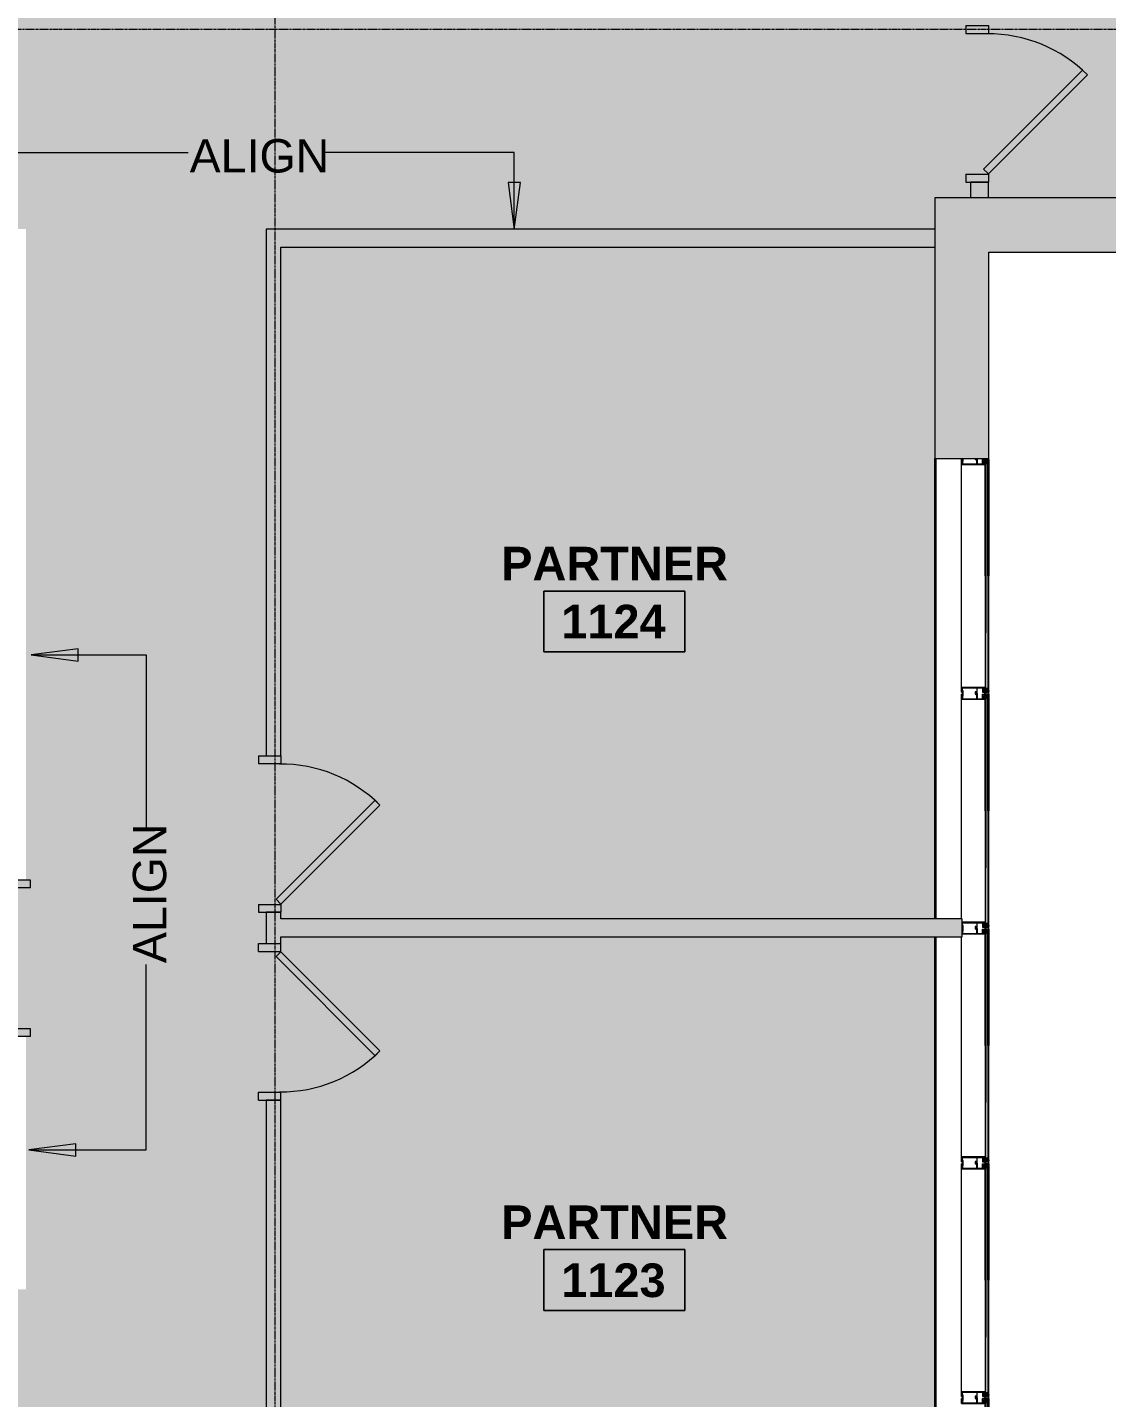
# Model space of a CAD drawing. Header units: inches. Extents: x -203 to 2905, y -968 to 768.
# Drawn here: x 1491.4 to 1767.2, y 44.9 to 395.1 of the extents above; entities that cross this region are included whole.
import ezdxf

# ---------------------------------------------------------------- set-up
doc = ezdxf.new("R2010")
doc.units = ezdxf.units.IN
doc.header["$MEASUREMENT"] = 0
doc.linetypes.add('Grid Line 1_2_', pattern=[0.875, 0.5, -0.125, 0.125, -0.125])
for name, color, linetype, lineweight in [('A-AREA-IDEN', 2, 'Continuous', 9), ('A-DETL-GENF', 92, 'Continuous', 9), ('A-DETL-THIN', 151, 'Continuous', 9), ('A-DOOR', 31, 'Continuous', 13), ('A-DOOR-FRAM', 31, 'Continuous', 20), ('A-Glaz-Exst', 7, 'Continuous', 9), ('A-WALL', 113, 'Continuous', 13), ('A-WALL-PATT', 111, 'Continuous', 13), ('G-ANNO-TEXT', 231, 'Continuous', 9), ('I-WALL', 2, 'Continuous', 9), ('Jenner and Block 11fl_BB_dwg', 8, 'Continuous', 9), ('S-GRID', 1, 'Continuous', 9)]:
    doc.layers.add(name, color=color, linetype=linetype, lineweight=lineweight)
doc.styles.add('Swis721 Lt BT_1', font='swissl.ttf', dxfattribs={"height": 8.514638})
doc.styles.add('Swis721 Lt BT_B', font='', dxfattribs={"height": 8.583975})
doc.styles.get('Swis721 Lt BT_B').set_extended_font_data('Swis721 Lt BT', bold=True)

# ---------------------------------------------------------------- blocks, each defined once
blk = doc.blocks.new('Single Flush - OTJ_SOLIDFLUSH_ALUM-5611425-LEVEL 11 CONSTRUCTION PLAN')
at = {"layer": 'A-DOOR', "color": 8, "lineweight": 20}
for p, q in [((-8.65, -25.96), (16.67, -0.64)), ((17.91, -1.88), (-7.42, -27.2)), ((16.67, -0.64), (17.91, -1.88)), ((-7.42, -27.2), (-8.65, -25.96))]:
    blk.add_line(p, q, dxfattribs=at)
at = {"layer": 'A-DOOR', "color": 55, "lineweight": 9}
blk.add_arc((17.91, -1.88), 35.81, 179.5, 225, dxfattribs=at)
at = {"layer": 'A-DOOR-FRAM', "color": 8}
for p, q in [((-20, 3.87), (-20, -1.88)), ((-20, 3.87), (-18, 3.87)), ((-18, 3.87), (-18, -1.88)), ((18, 3.87), (18, -1.88)), ((18, 3.87), (20, 3.87)), ((20, 3.87), (20, -1.88)), ((-20, -1.88), (-18, -1.88)), ((18, -1.88), (20, -1.88))]:
    blk.add_line(p, q, dxfattribs=at)
blk = doc.blocks.new('Single Flush - OTJ_SOLIDFLUSH_ALUM-5610241-LEVEL 11 CONSTRUCTION PLAN')
at = {"layer": 'A-DOOR', "color": 8, "lineweight": 20}
for p, q in [((-7.42, 27.2), (-8.65, 25.96)), ((-8.65, 25.96), (16.67, 0.64)), ((17.91, 1.87), (-7.42, 27.2)), ((16.67, 0.64), (17.91, 1.87))]:
    blk.add_line(p, q, dxfattribs=at)
at = {"layer": 'A-DOOR', "color": 55, "lineweight": 9}
blk.add_arc((17.91, 1.87), 35.81, 135, 180.5, dxfattribs=at)
at = {"layer": 'A-DOOR-FRAM', "color": 8}
for p, q in [((-20, -3.87), (-20, 1.87)), ((-20, 1.87), (-18, 1.87)), ((-18, -3.87), (-18, 1.87)), ((18, -3.87), (18, 1.87)), ((18, 1.87), (20, 1.87)), ((20, -3.87), (20, 1.87)), ((-20, -3.87), (-18, -3.87)), ((18, -3.87), (20, -3.87))]:
    blk.add_line(p, q, dxfattribs=at)
blk = doc.blocks.new('Single Flush - OTJ_SOLIDFLUSH_ALUM-5493998-LEVEL 11 CONSTRUCTION PLAN')
at = {"layer": 'A-DOOR', "color": 8, "lineweight": 20}
for p, q in [((-7.42, 27.64), (-8.65, 26.4)), ((-8.65, 26.4), (16.67, 1.08)), ((17.91, 2.31), (-7.42, 27.64)), ((16.67, 1.08), (17.91, 2.31))]:
    blk.add_line(p, q, dxfattribs=at)
at = {"layer": 'A-DOOR', "color": 55, "lineweight": 9}
blk.add_arc((17.91, 2.31), 35.81, 135, 180.5, dxfattribs=at)
at = {"layer": 'A-DOOR-FRAM', "color": 8}
for p, q in [((-20, -3.44), (-20, 2.31)), ((-20, 2.31), (-18, 2.31)), ((-18, -3.44), (-18, 2.31)), ((18, -3.44), (18, 2.31)), ((18, 2.31), (20, 2.31)), ((20, -3.44), (20, 2.31)), ((-20, -3.44), (-18, -3.44)), ((18, -3.44), (20, -3.44))]:
    blk.add_line(p, q, dxfattribs=at)
blk = doc.blocks.new('Jenner and Block 11fl_BB_dwg_CW-STRIP-5551901-LEVEL 11 CONSTRUCTION PLAN')
at = {"layer": 'A-Glaz-Exst'}
for p, q in [((-127.5, -52.64), (-124.39, -51.32)), ((-124.23, -51.38), (-123.91, -52.13)), ((-124.05, -51.17), (-123.01, -50.73)), ((-124.04, -52.43), (-123.99, -52.37)), ((-124.01, -52.57), (-123.8, -52.48)), ((-123.96, -52.47), (-123.97, -52.44)), ((-123.96, -52.36), (-123.88, -52.36)), ((-123.92, -52.42), (-123.9, -52.45)), ((-123.75, -52.48), (-123.71, -52.5)), ((-123.74, -52.44), (-123.69, -52.46)), ((-121.88, -51.54), (-122.01, -51.58)), ((-121.75, -51.73), (-121.85, -51.55)), ((-121.68, -51.87), (-121.79, -51.93)), ((-121.72, -51.64), (-121.66, -51.83)), ((-120.76, -51.54), (-120.96, -51.08)), ((-127.34, -53.32), (-127.56, -52.8)), ((-127.2, -53.33), (-127.26, -53.35)), ((-126.62, -54.54), (-127.12, -53.36)), ((-126.7, -54.61), (-126.64, -54.58)), ((-126.42, -55.17), (-123.32, -53.85)), ((-124.09, -52.63), (-124.08, -52.59)), ((-124.09, -52.78), (-124.03, -52.91)), ((-124.06, -52.65), (-124.04, -52.6)), ((-123.25, -53.69), (-123.64, -52.78)), ((-123.59, -52.56), (-123.13, -53.64)), ((-122.97, -53.7), (-121.94, -53.26))]:
    blk.add_line(p, q, dxfattribs=at)
at = {"layer": 'A-Glaz-Exst', "flags": 128}
for points in [[(-133.51, -24.09), (-122.34, -50.38), (-122.08, -51.01), (-121.85, -50.92), (-133.28, -23.99)], [(-132.82, -23.8), (-121.39, -50.72), (-121.16, -50.62), (-132.59, -23.7)], [(-122.46, -50.43), (-122.48, -50.37), (-127.89, -52.67), (-127.4, -53.82), (-127.17, -53.72), (-127.4, -53.82), (-127.89, -52.67), (-122.48, -50.37), (-122.46, -50.43), (-122.34, -50.38), (-122.46, -50.43), (-122.69, -50.53)], [(-109.83, -79.22), (-121.26, -52.3), (-121.49, -52.4), (-121.22, -53.03), (-121.34, -53.08), (-121.31, -53.13), (-126.72, -55.43), (-127.21, -54.28), (-126.95, -54.17), (-126.98, -54.18), (-127.21, -54.28), (-126.72, -55.43), (-121.31, -53.13), (-121.34, -53.08), (-121.57, -53.17)], [(-123.94, -52.21), (-124.27, -52.35), (-124.17, -52.58), (-123.98, -52.5)], [(-123.87, -52.45), (-123.67, -52.37), (-124.11, -51.34)], [(-124.08, -52.57), (-124.09, -52.55), (-123.98, -52.5), (-124, -52.45), (-124.02, -52.45)], [(-123.87, -52.39), (-123.89, -52.4), (-123.87, -52.45), (-123.76, -52.41), (-123.75, -52.43)], [(-122.85, -50.8), (-122.46, -51.72), (-121.94, -51.5), (-121.95, -51.47), (-121.99, -51.48), (-122.01, -51.45), (-121.87, -51.38), (-121.85, -51.42), (-121.89, -51.45), (-121.88, -51.47), (-121.82, -51.45), (-120.96, -51.08), (-121.06, -50.85)], [(-122.34, -50.38), (-122.54, -50.87), (-122.2, -50.73), (-122.69, -50.53), (-122.37, -51.28)], [(-121.87, -53.1), (-122.26, -52.18), (-121.74, -51.96), (-121.73, -51.99), (-121.77, -52.01), (-121.75, -52.05), (-121.61, -51.99), (-121.63, -51.95), (-121.67, -51.96), (-121.68, -51.93), (-121.57, -51.89), (-121.69, -51.6), (-121.7, -51.6), (-121.69, -51.6), (-121.57, -51.89), (-120.76, -51.54), (-120.67, -51.77), (-121.82, -52.26)], [(-121.82, -51.45), (-120.96, -51.08), (-121.06, -50.85), (-122.21, -51.34)], [(-122.05, -51.56), (-122.05, -51.55), (-121.94, -51.5)], [(-121.99, -50.5), (-122.02, -50.42), (-121.62, -50.24), (-121.59, -50.33)], [(-121.96, -50.56), (-121.94, -50.62), (-121.84, -50.78), (-121.49, -50.63), (-121.54, -50.45), (-121.56, -50.39)], [(-110.06, -79.32), (-121.22, -53.03), (-121.71, -52.83), (-121.37, -52.68), (-121.57, -53.17), (-121.88, -52.43)], [(-121.7, -51.74), (-121.82, -51.45), (-121.7, -51.74), (-121.71, -51.74)], [(-121.81, -51.97), (-121.8, -51.98), (-121.74, -51.96)], [(-121.08, -52.63), (-121.11, -52.57), (-121.15, -52.39), (-120.81, -52.24), (-120.71, -52.4), (-120.68, -52.46)], [(-121.06, -52.69), (-121.02, -52.77), (-120.62, -52.6), (-120.66, -52.52)], [(-109.37, -79.03), (-120.8, -52.1), (-120.57, -52), (-109.14, -78.93)], [(-126.88, -54.24), (-126.91, -54.19), (-127.09, -53.75), (-126.74, -54.59)], [(-126.92, -54.33), (-126.83, -54.53), (-126.86, -54.54), (-126.88, -54.5), (-126.92, -54.51), (-126.86, -54.66), (-126.82, -54.64), (-126.84, -54.6), (-126.81, -54.58), (-126.59, -55.1)]]:
    blk.add_lwpolyline(points, dxfattribs=at)
blk.add_lwpolyline([(-120.67, -51.77), (-120.76, -51.54), (-121.57, -51.89), (-120.76, -51.54)], close=True, dxfattribs=at)
at = {"layer": 'A-Glaz-Exst'}
for centre, radius in [((-121.98, -50.53), 0.0312), ((-121.57, -50.36), 0.0313), ((-120.67, -52.49), 0.0312), ((-121.07, -52.66), 0.0312)]:
    blk.add_circle(centre, radius, dxfattribs=at)
for centre, radius, start, end in [((-124.34, -51.43), 0.125, 23.0045, 113.0045), ((-124, -51.29), 0.125, 113.0045, 203.0045), ((-124.03, -52.44), 0.016, 138.4428, 293.0045), ((-123.96, -52.4), 0.04, 87.5662, 138.4428), ((-123.94, -52.43), 0.0306, 26.7074, 199.3016), ((-123.93, -52.46), 0.0306, 206.7074, 19.3016), ((-123.97, -52.16), 0.0625, 293.0045, 23.0045), ((-123.88, -52.38), 0.016, 293.0045, 87.5662), ((-123.8, -52.47), 0.0118, 293.0045, 355.653), ((-123.77, -52.47), 0.0139, 0.472, 175.653), ((-123.75, -52.47), 0.0118, 180.472, 248.2435), ((-123.73, -52.43), 0.0197, 203.0045, 248.2435), ((-123.75, -52.55), 0.0695, 350.7239, 46.7046), ((-123.73, -52.54), 0.089, 332.9913, 65.2955), ((-122.96, -50.85), 0.125, 23.0045, 113.0045), ((-122.22, -51.15), 0.313, 76.1346, 149.8744), ((-122.18, -51.16), 0.221, 68.0045, 194.8744), ((-122.26, -51.23), 0.125, 203.0045, 293.0045), ((-121.97, -51.25), 0.257, 114.4891, 201.5199), ((-122.02, -51.55), 0.0312, 203.0045, 288.0045), ((-121.77, -52.38), 0.125, 113.0045, 203.0045), ((-121.88, -51.57), 0.0312, 23.0045, 108.0045), ((-121.67, -52.37), 0.221, 211.1346, 338.0045), ((-121.43, -51.25), 0.531, 84.932, 141.077), ((-121.58, -52.16), 0.257, 204.4891, 291.5199), ((-121.78, -51.95), 0.0312, 118.0045, 203.0045), ((-121.72, -51.71), 0.0313, 208.0045, 293.0045), ((-121.69, -51.63), 0.0313, 113.0045, 198.0045), ((-121.55, -50.92), 0.145, 75.2021, 272.5168), ((-121.69, -51.84), 0.0312, 298.0045, 23.0045), ((-121.46, -50.89), 0.13, 309.3067, 96.5963), ((-121.06, -50.72), 0.266, 174.932, 231.077), ((-121.01, -50.7), 0.266, 174.932, 231.077), ((-121.21, -51.77), 0.531, 264.932, 321.077), ((-120.95, -50.67), 0.266, 174.932, 231.077), ((-121.06, -52.09), 0.145, 133.4921, 330.8069), ((-120.89, -50.65), 0.266, 174.932, 231.077), ((-120.97, -52.04), 0.13, 309.4127, 96.7023), ((-120.57, -51.87), 0.266, 174.932, 231.077), ((-120.52, -51.85), 0.266, 174.932, 231.077), ((-120.46, -51.82), 0.266, 174.932, 231.077), ((-120.4, -51.8), 0.266, 174.932, 231.077), ((-127.45, -52.75), 0.125, 113.0045, 203.0045), ((-127.29, -53.29), 0.0625, 203.0045, 293.0045), ((-127.18, -53.39), 0.0625, 23.0045, 113.0045), ((-127.15, -53.78), 0.0625, 23.0045, 113.0045), ((-127.15, -53.78), 0.0625, 23.0045, 113.0045), ((-126.94, -54.2), 0.0312, 23.0045, 113.0045), ((-126.94, -54.2), 0.0312, 23.0045, 113.0045), ((-126.89, -54.31), 0.0312, 113.0045, 203.0045), ((-126.91, -54.26), 0.0313, 293.0045, 23.0045), ((-126.71, -54.58), 0.0312, 203.0045, 293.0045), ((-126.65, -54.55), 0.0313, 293.0045, 23.0045), ((-126.47, -55.05), 0.125, 203.0045, 293.0045), ((-124.01, -52.66), 0.089, 160.7135, 253.0177), ((-124.03, -52.23), 0.548, 263.7768, 322.8434), ((-124.09, -52.58), 0.0197, 337.7655, 23.0045), ((-123.99, -52.65), 0.0695, 179.3043, 235.285), ((-124.03, -52.58), 0.0139, 50.356, 225.537), ((-124.03, -52.23), 0.517, 269.0257, 316.9833), ((-124.05, -52.6), 0.0118, 337.7655, 45.537), ((-124.02, -52.26), 0.451, 268.6149, 317.394), ((-124.03, -52.23), 0.673, 269.5765, 305.68), ((-124.02, -52.56), 0.0118, 230.356, 293.0045), ((-123.37, -53.73), 0.125, 293.0045, 23.0045), ((-123.02, -53.59), 0.125, 203.0045, 293.0045), ((-121.98, -53.15), 0.125, 293.0045, 23.0045), ((-121.69, -52.41), 0.313, 256.1346, 329.8744)]:
    blk.add_arc(centre, radius, start, end, dxfattribs=at)
blk = doc.blocks.new('Jenner and Block 11fl_BB_dwg_CW-STRIP-V19-LEVEL 11 CONSTRUCTION PLAN')
at = {"layer": 'A-Glaz-Exst'}
for p, q in [((-127.5, -52.64), (-124.39, -51.32)), ((-124.23, -51.38), (-123.91, -52.13)), ((-124.05, -51.17), (-123.01, -50.73)), ((-124.04, -52.43), (-123.99, -52.37)), ((-124.01, -52.57), (-123.8, -52.48)), ((-123.96, -52.47), (-123.97, -52.44)), ((-123.96, -52.36), (-123.88, -52.36)), ((-123.92, -52.42), (-123.9, -52.45)), ((-123.75, -52.48), (-123.71, -52.5)), ((-123.74, -52.44), (-123.69, -52.46)), ((-121.88, -51.54), (-122.01, -51.58)), ((-121.75, -51.73), (-121.85, -51.55)), ((-121.68, -51.87), (-121.79, -51.93)), ((-121.72, -51.64), (-121.66, -51.83)), ((-120.76, -51.54), (-120.96, -51.08)), ((-127.34, -53.32), (-127.56, -52.8)), ((-127.2, -53.33), (-127.26, -53.35)), ((-126.62, -54.54), (-127.12, -53.36)), ((-126.7, -54.61), (-126.64, -54.58)), ((-126.42, -55.17), (-123.32, -53.85)), ((-124.09, -52.63), (-124.08, -52.59)), ((-124.09, -52.78), (-124.03, -52.91)), ((-124.06, -52.65), (-124.04, -52.6)), ((-123.25, -53.69), (-123.64, -52.78)), ((-123.59, -52.56), (-123.13, -53.64)), ((-122.97, -53.7), (-121.94, -53.26))]:
    blk.add_line(p, q, dxfattribs=at)
at = {"layer": 'A-Glaz-Exst', "flags": 128}
for points in [[(-133.51, -24.09), (-122.34, -50.38), (-122.08, -51.01), (-121.85, -50.92), (-133.28, -23.99)], [(-132.82, -23.8), (-121.39, -50.72), (-121.16, -50.62), (-132.59, -23.7)], [(-122.46, -50.43), (-122.48, -50.37), (-127.78, -52.62)], [(-127.78, -52.62), (-122.48, -50.37), (-122.46, -50.43), (-122.34, -50.38), (-122.46, -50.43), (-122.69, -50.53)], [(-109.83, -79.22), (-121.26, -52.3), (-121.49, -52.4), (-121.22, -53.03), (-121.34, -53.08), (-121.31, -53.13), (-126.61, -55.38)], [(-123.94, -52.21), (-124.27, -52.35), (-124.17, -52.58), (-123.98, -52.5)], [(-123.87, -52.45), (-123.67, -52.37), (-124.11, -51.34)], [(-124.08, -52.57), (-124.09, -52.55), (-123.98, -52.5), (-124, -52.45), (-124.02, -52.45)], [(-123.87, -52.39), (-123.89, -52.4), (-123.87, -52.45), (-123.76, -52.41), (-123.75, -52.43)], [(-122.85, -50.8), (-122.46, -51.72), (-121.94, -51.5), (-121.95, -51.47), (-121.99, -51.48), (-122.01, -51.45), (-121.87, -51.38), (-121.85, -51.42), (-121.89, -51.45), (-121.88, -51.47), (-121.82, -51.45), (-120.96, -51.08), (-121.06, -50.85)], [(-122.34, -50.38), (-122.54, -50.87), (-122.2, -50.73), (-122.69, -50.53), (-122.37, -51.28)], [(-121.87, -53.1), (-122.26, -52.18), (-121.74, -51.96), (-121.73, -51.99), (-121.77, -52.01), (-121.75, -52.05), (-121.61, -51.99), (-121.63, -51.95), (-121.67, -51.96), (-121.68, -51.93), (-121.57, -51.89), (-121.69, -51.6), (-121.7, -51.6), (-121.69, -51.6), (-121.57, -51.89), (-120.76, -51.54), (-120.67, -51.77), (-121.82, -52.26)], [(-121.82, -51.45), (-120.96, -51.08), (-121.06, -50.85), (-122.21, -51.34)], [(-122.05, -51.56), (-122.05, -51.55), (-121.94, -51.5)], [(-121.99, -50.5), (-122.02, -50.42), (-121.62, -50.24), (-121.59, -50.33)], [(-121.96, -50.56), (-121.94, -50.62), (-121.84, -50.78), (-121.49, -50.63), (-121.54, -50.45), (-121.56, -50.39)], [(-110.06, -79.32), (-121.22, -53.03), (-121.71, -52.83), (-121.37, -52.68), (-121.57, -53.17), (-121.88, -52.43)], [(-121.7, -51.74), (-121.82, -51.45), (-121.7, -51.74), (-121.71, -51.74)], [(-121.81, -51.97), (-121.8, -51.98), (-121.74, -51.96)], [(-121.08, -52.63), (-121.11, -52.57), (-121.15, -52.39), (-120.81, -52.24), (-120.71, -52.4), (-120.68, -52.46)], [(-121.06, -52.69), (-121.02, -52.77), (-120.62, -52.6), (-120.66, -52.52)], [(-109.37, -79.03), (-120.8, -52.1), (-120.57, -52), (-109.14, -78.93)], [(-126.88, -54.24), (-126.91, -54.19), (-127.09, -53.75), (-126.74, -54.59)], [(-126.92, -54.33), (-126.83, -54.53), (-126.86, -54.54), (-126.88, -54.5), (-126.92, -54.51), (-126.86, -54.66), (-126.82, -54.64), (-126.84, -54.6), (-126.81, -54.58), (-126.59, -55.1)], [(-126.61, -55.38), (-121.31, -53.13), (-121.34, -53.08), (-121.57, -53.17)]]:
    blk.add_lwpolyline(points, dxfattribs=at)
for points in [[(-120.67, -51.77), (-120.76, -51.54), (-121.57, -51.89), (-120.76, -51.54)], [(-127.3, -53.77), (-127.17, -53.72)], [(-127.1, -54.23), (-126.95, -54.17), (-126.98, -54.18)]]:
    blk.add_lwpolyline(points, close=True, dxfattribs=at)
at = {"layer": 'A-Glaz-Exst'}
for centre, radius in [((-121.98, -50.53), 0.0312), ((-121.57, -50.36), 0.0313), ((-120.67, -52.49), 0.0312), ((-121.07, -52.66), 0.0312)]:
    blk.add_circle(centre, radius, dxfattribs=at)
for centre, radius, start, end in [((-124.34, -51.43), 0.125, 23.0045, 113.0045), ((-124, -51.29), 0.125, 113.0045, 203.0045), ((-124.03, -52.44), 0.016, 138.4428, 293.0045), ((-123.96, -52.4), 0.04, 87.5662, 138.4428), ((-123.94, -52.43), 0.0306, 26.7074, 199.3016), ((-123.93, -52.46), 0.0306, 206.7074, 19.3016), ((-123.97, -52.16), 0.0625, 293.0045, 23.0045), ((-123.88, -52.38), 0.016, 293.0045, 87.5662), ((-123.8, -52.47), 0.0118, 293.0045, 355.653), ((-123.77, -52.47), 0.0139, 0.472, 175.653), ((-123.75, -52.47), 0.0118, 180.472, 248.2435), ((-123.73, -52.43), 0.0197, 203.0045, 248.2435), ((-123.75, -52.55), 0.0695, 350.7239, 46.7046), ((-123.73, -52.54), 0.089, 332.9913, 65.2955), ((-122.96, -50.85), 0.125, 23.0045, 113.0045), ((-122.22, -51.15), 0.313, 76.1346, 149.8744), ((-122.18, -51.16), 0.221, 68.0045, 194.8744), ((-122.26, -51.23), 0.125, 203.0045, 293.0045), ((-121.97, -51.25), 0.257, 114.4891, 201.5199), ((-122.02, -51.55), 0.0312, 203.0045, 288.0045), ((-121.77, -52.38), 0.125, 113.0045, 203.0045), ((-121.88, -51.57), 0.0312, 23.0045, 108.0045), ((-121.67, -52.37), 0.221, 211.1346, 338.0045), ((-121.43, -51.25), 0.531, 84.932, 141.077), ((-121.58, -52.16), 0.257, 204.4891, 291.5199), ((-121.78, -51.95), 0.0312, 118.0045, 203.0045), ((-121.72, -51.71), 0.0313, 208.0045, 293.0045), ((-121.69, -51.63), 0.0313, 113.0045, 198.0045), ((-121.55, -50.92), 0.145, 75.2021, 272.5168), ((-121.69, -51.84), 0.0312, 298.0045, 23.0045), ((-121.46, -50.89), 0.13, 309.3067, 96.5963), ((-121.06, -50.72), 0.266, 174.932, 231.077), ((-121.01, -50.7), 0.266, 174.932, 231.077), ((-121.21, -51.77), 0.531, 264.932, 321.077), ((-120.95, -50.67), 0.266, 174.932, 231.077), ((-121.06, -52.09), 0.145, 133.4921, 330.8069), ((-120.89, -50.65), 0.266, 174.932, 231.077), ((-120.97, -52.04), 0.13, 309.4127, 96.7023), ((-120.57, -51.87), 0.266, 174.932, 231.077), ((-120.52, -51.85), 0.266, 174.932, 231.077), ((-120.46, -51.82), 0.266, 174.932, 231.077), ((-120.4, -51.8), 0.266, 174.932, 231.077), ((-127.45, -52.75), 0.125, 113.0045, 203.0045), ((-127.29, -53.29), 0.0625, 203.0045, 293.0045), ((-127.18, -53.39), 0.0625, 23.0045, 113.0045), ((-127.15, -53.78), 0.0625, 23.0045, 113.0045), ((-127.15, -53.78), 0.0625, 23.0045, 113.0045), ((-126.94, -54.2), 0.0312, 23.0045, 113.0045), ((-126.94, -54.2), 0.0312, 23.0045, 113.0045), ((-126.89, -54.31), 0.0312, 113.0045, 203.0045), ((-126.91, -54.26), 0.0313, 293.0045, 23.0045), ((-126.71, -54.58), 0.0312, 203.0045, 293.0045), ((-126.65, -54.55), 0.0313, 293.0045, 23.0045), ((-126.47, -55.05), 0.125, 203.0045, 293.0045), ((-124.01, -52.66), 0.089, 160.7135, 253.0177), ((-124.03, -52.23), 0.548, 263.7768, 322.8434), ((-124.09, -52.58), 0.0197, 337.7655, 23.0045), ((-123.99, -52.65), 0.0695, 179.3043, 235.285), ((-124.03, -52.58), 0.0139, 50.356, 225.537), ((-124.03, -52.23), 0.517, 269.0257, 316.9833), ((-124.05, -52.6), 0.0118, 337.7655, 45.537), ((-124.02, -52.26), 0.451, 268.6149, 317.394), ((-124.03, -52.23), 0.673, 269.5765, 305.68), ((-124.02, -52.56), 0.0118, 230.356, 293.0045), ((-123.37, -53.73), 0.125, 293.0045, 23.0045), ((-123.02, -53.59), 0.125, 203.0045, 293.0045), ((-121.98, -53.15), 0.125, 293.0045, 23.0045), ((-121.69, -52.41), 0.313, 256.1346, 329.8744)]:
    blk.add_arc(centre, radius, start, end, dxfattribs=at)
blk = doc.blocks.new('Jenner and Block 11fl_BB_dwg_CW-STRIP-V20-LEVEL 11 CONSTRUCTION PLAN')
at = {"layer": 'A-Glaz-Exst'}
for p, q in [((-121.68, -51.87), (-121.79, -51.93)), ((-121.7, -51.74), (-121.73, -51.68)), ((-121.71, -51.67), (-121.66, -51.83)), ((-120.76, -51.54), (-120.86, -51.31)), ((-127.02, -53.93), (-126.74, -54.59)), ((-126.62, -54.54), (-126.9, -53.88)), ((-126.7, -54.61), (-126.64, -54.58)), ((-126.42, -55.17), (-123.32, -53.85)), ((-124.09, -52.78), (-124.03, -52.91)), ((-123.25, -53.69), (-123.64, -52.78)), ((-123.59, -52.56), (-123.13, -53.64)), ((-122.97, -53.7), (-121.94, -53.26))]:
    blk.add_line(p, q, dxfattribs=at)
at = {"layer": 'A-Glaz-Exst', "flags": 128}
for points in [[(-109.83, -79.22), (-121.26, -52.3), (-121.49, -52.4), (-121.22, -53.03), (-121.34, -53.08), (-121.31, -53.13), (-126.72, -55.43), (-127.21, -54.28), (-126.95, -54.17), (-126.98, -54.18), (-127.21, -54.28), (-126.72, -55.43), (-121.31, -53.13), (-121.34, -53.08), (-121.57, -53.17)], [(-121.87, -53.1), (-122.26, -52.18), (-121.74, -51.96), (-121.73, -51.99), (-121.77, -52.01), (-121.75, -52.05), (-121.61, -51.99), (-121.63, -51.95), (-121.67, -51.96), (-121.68, -51.93), (-121.57, -51.89), (-121.67, -51.66)], [(-110.06, -79.32), (-121.22, -53.03), (-121.71, -52.83), (-121.37, -52.68), (-121.57, -53.17), (-121.88, -52.43)], [(-121.67, -51.66), (-121.57, -51.89), (-120.76, -51.54), (-120.67, -51.77), (-121.82, -52.26)], [(-121.81, -51.97), (-121.8, -51.98), (-121.74, -51.96)], [(-121.73, -51.68), (-121.7, -51.74), (-121.71, -51.74)], [(-121.08, -52.63), (-121.11, -52.57), (-121.15, -52.39), (-120.81, -52.24), (-120.71, -52.4), (-120.68, -52.46)], [(-121.06, -52.69), (-121.02, -52.77), (-120.62, -52.6), (-120.66, -52.52)], [(-109.37, -79.03), (-120.8, -52.1), (-120.57, -52), (-109.14, -78.93)], [(-126.88, -54.24), (-126.91, -54.19), (-127.02, -53.93)], [(-126.92, -54.33), (-126.83, -54.53), (-126.86, -54.54), (-126.88, -54.5), (-126.92, -54.51), (-126.86, -54.66), (-126.82, -54.64), (-126.84, -54.6), (-126.81, -54.58), (-126.59, -55.1)]]:
    blk.add_lwpolyline(points, dxfattribs=at)
blk.add_lwpolyline([(-120.67, -51.77), (-120.76, -51.54), (-121.57, -51.89), (-120.76, -51.54)], close=True, dxfattribs=at)
at = {"layer": 'A-Glaz-Exst'}
for centre in [(-120.67, -52.49), (-121.07, -52.66)]:
    blk.add_circle(centre, 0.0312, dxfattribs=at)
for centre, radius, start, end in [((-123.75, -52.55), 0.0695, 350.7239, 29.4042), ((-123.73, -52.54), 0.089, 332.9913, 19.1434), ((-121.77, -52.38), 0.125, 113.0045, 203.0045), ((-121.67, -52.37), 0.221, 211.1346, 338.0045), ((-121.58, -52.16), 0.257, 204.4891, 291.5199), ((-121.78, -51.95), 0.0312, 118.0045, 203.0045), ((-121.72, -51.71), 0.0313, 208.0045, 293.0045), ((-121.69, -51.84), 0.0312, 298.0045, 23.0045), ((-121.21, -51.77), 0.531, 264.932, 321.077), ((-121.06, -52.09), 0.145, 133.4921, 330.8069), ((-120.97, -52.04), 0.13, 309.4127, 96.7023), ((-120.57, -51.87), 0.266, 174.932, 231.077), ((-120.52, -51.85), 0.266, 174.932, 231.077), ((-120.46, -51.82), 0.266, 174.932, 231.077), ((-120.4, -51.8), 0.266, 174.932, 231.077), ((-126.94, -54.2), 0.0312, 23.0045, 113.0045), ((-126.94, -54.2), 0.0312, 23.0045, 113.0045), ((-126.89, -54.31), 0.0312, 113.0045, 203.0045), ((-126.91, -54.26), 0.0313, 293.0045, 23.0045), ((-126.71, -54.58), 0.0312, 203.0045, 293.0045), ((-126.65, -54.55), 0.0313, 293.0045, 23.0045), ((-126.47, -55.05), 0.125, 203.0045, 293.0045), ((-124.03, -52.23), 0.548, 263.7768, 322.8434), ((-124.01, -52.66), 0.089, 206.8656, 253.0177), ((-123.99, -52.65), 0.0695, 196.6047, 235.285), ((-124.03, -52.23), 0.517, 269.0257, 316.9833), ((-124.02, -52.26), 0.451, 268.6149, 317.394), ((-124.03, -52.23), 0.673, 269.5765, 305.68), ((-123.37, -53.73), 0.125, 293.0045, 23.0045), ((-123.02, -53.59), 0.125, 203.0045, 293.0045), ((-121.98, -53.15), 0.125, 293.0045, 23.0045), ((-121.69, -52.41), 0.313, 256.1346, 329.8744)]:
    blk.add_arc(centre, radius, start, end, dxfattribs=at)
blk = doc.blocks.new('Jenner and Block 11fl_BB_dwg-4752473-LEVEL 11 CONSTRUCTION PLAN')
at = {"layer": 'A-Glaz-Exst'}
for p, q in [((1723.3, 167.29), (1723.3, 284.95)), ((1730.17, 226.45), (1730.17, 283.45)), ((1730.17, 167.29), (1730.17, 223.45)), ((1723.3, -12.96), (1723.3, 162.67)), ((1730.17, 106.45), (1730.17, 162.67)), ((1730.17, 46.45), (1730.17, 103.45))]:
    blk.add_line(p, q, dxfattribs=at)
at = {"rotation": 336.9955198969619}
for name, p in [('Jenner and Block 11fl_BB_dwg_CW-STRIP-V20-LEVEL 11 CONSTRUCTION PLAN', (1868.48, 284.95)), ('Jenner and Block 11fl_BB_dwg_CW-STRIP-5551901-LEVEL 11 CONSTRUCTION PLAN', (1868.48, 224.95)), ('Jenner and Block 11fl_BB_dwg_CW-STRIP-V19-LEVEL 11 CONSTRUCTION PLAN', (1868.48, 164.95)), ('Jenner and Block 11fl_BB_dwg_CW-STRIP-5551901-LEVEL 11 CONSTRUCTION PLAN', (1868.48, 104.95)), ('Jenner and Block 11fl_BB_dwg_CW-STRIP-5551901-LEVEL 11 CONSTRUCTION PLAN', (1868.48, 44.95))]:
    blk.add_blockref(name, p, dxfattribs=at)
blk = doc.blocks.new('Room Tag - Room Name and Number-3379422-LEVEL 11 CONSTRUCTION PLAN')
at = {"layer": 'A-AREA-IDEN'}
for p, q in [((-0.1881, -0.1636), (-0.1881, -0.0018)), ((-0.1881, -0.0018), (0.1869, -0.0018)), ((0.1869, -0.0018), (-0.1881, -0.0018)), ((-0.1881, -0.0018), (-0.1881, -0.1636)), ((0.1869, -0.0018), (0.1869, -0.1636)), ((0.1869, -0.1636), (0.1869, -0.0018)), ((0.1869, -0.1636), (-0.1881, -0.1636)), ((-0.1881, -0.1636), (0.1869, -0.1636))]:
    blk.add_line(p, q, dxfattribs=at)

msp = doc.modelspace()

# ---------------------------------------------------------------- hatches: boundary and pattern name
at = {"layer": 'A-DETL-GENF'}
h = msp.add_hatch(color=9, dxfattribs=at)
h.paths.add_polyline_path([(131.76, -847.99), (290.55, -780.58), (225.58, -627.57), (209.01, -634.6), (202.64, -619.58), (206.9, -617.78), (211.46, -628.54), (296.14, -592.58), (297.95, -596.84), (229.84, -625.76), (294.8, -778.77), (401.29, -733.56), (336.32, -580.55), (334.77, -581.21), (332.96, -576.95), (428.69, -536.31), (430.5, -540.56), (340.58, -578.74), (405.55, -731.76), (515.31, -685.15), (511.69, -685.15), (511.69, -619.4), (491.89, -619.4), (491.89, -612.4), (492.01, -612.4), (492.01, -532.94), (471.73, -532.94), (471.73, -523.06), (467.32, -524.93), (465.51, -520.68), (471.73, -518.03), (471.73, -508.94), (497.51, -508.94), (497.51, -514.94), (537.51, -514.94), (537.51, -508.94), (555.67, -508.94), (555.67, -394.75), (560.61, -394.75), (560.61, -346.75), (555.67, -346.75), (555.67, -249.98), (575.84, -249.98), (575.84, -160.84), (555.74, -160.84), (555.74, 0.66), (596.73, 0.66), (596.73, -16.34), (638.73, -16.34), (638.73, 0.66), (700.73, 0.66), (700.73, -16.34), (742.73, -16.34), (742.73, 0.66), (804.73, 0.66), (804.73, -16.34), (846.73, -16.34), (846.73, 0.66), (908.73, 0.66), (908.73, -16.34), (950.73, -16.34), (950.73, 0.66), (993.73, 0.66), (993.73, -121.34), (988.17, -121.34), (988.17, -199.94), (988.73, -199.94), (988.73, -160.97), (993.73, -160.97), (993.73, -227.33), (967.61, -227.33), (967.61, -227.44), (965.73, -227.44), (965.73, -267.44), (967.61, -267.44), (967.61, -342.44), (968.74, -342.44), (968.74, -337.81), (970.74, -337.81), (970.74, -342.44), (1010.74, -342.44), (1010.74, -337.81), (1090.73, -337.81), (1090.73, -342.44), (1178.73, -342.44), (1178.73, -337.81), (1330.73, -337.81), (1330.73, -342.44), (1247.36, -342.44), (1247.36, -499.31), (1266.73, -499.31), (1266.73, -523.31), (1247.36, -523.31), (1247.36, -524.65), (1372.42, -524.65), (1372.42, -342.44), (1370.73, -342.44), (1370.73, -337.81), (1378.73, -337.81), (1378.73, -342.44), (1377.05, -342.44), (1377.05, -524.65), (1492.42, -524.65), (1492.42, -342.44), (1418.73, -342.44), (1418.73, -337.81), (1497.05, -337.81), (1497.05, -372.91), (1498.73, -372.91), (1498.73, -377.54), (1497.05, -377.54), (1497.05, -524.65), (1723.7, -524.65), (1723.7, -372.91), (1723.3, -372.91), (1723.3, -377.54), (1538.73, -377.54), (1538.73, -372.91), (1552.42, -372.91), (1552.42, 120.98), (1556.17, 120.98), (1556.17, -1.34), (1582.73, -1.34), (1582.73, -12.96), (1723.7, -12.96), (1723.7, 162.67), (1556.17, 162.67), (1556.17, 160.98), (1552.42, 160.98), (1552.42, 168.98), (1556.17, 168.98), (1556.17, 167.29), (1723.7, 167.29), (1723.7, 284.95), (1723.3, 284.95), (1723.3, 338.96), (1556.17, 338.96), (1556.17, 208.98), (1552.42, 208.98), (1552.42, 343.59), (1723.3, 343.59), (1723.3, 351.59), (1732.42, 351.59), (1732.42, 355.59), (1737.05, 355.59), (1737.05, 351.59), (1910.23, 351.59), (1910.23, 580.43), (1737.05, 580.43), (1737.05, 395.59), (1732.42, 395.59), (1732.42, 418.96), (1730.73, 418.96), (1730.73, 423.59), (1732.42, 423.59), (1732.42, 580.43), (1617.05, 580.43), (1617.05, 406.96), (1661.42, 406.96), (1661.42, 423.59), (1690.73, 423.59), (1690.73, 418.96), (1666.05, 418.96), (1666.05, 402.34), (1610.73, 402.34), (1610.73, 406.96), (1612.42, 406.96), (1612.42, 580.43), (1497.05, 580.43), (1497.05, 406.96), (1570.73, 406.96), (1570.73, 402.34), (1418.73, 402.34), (1418.73, 406.96), (1492.42, 406.96), (1492.42, 580.43), (1377.05, 580.43), (1377.05, 406.96), (1378.73, 406.96), (1378.73, 402.34), (1298.73, 402.34), (1298.73, 406.96), (1372.42, 406.96), (1372.42, 580.43), (1257.05, 580.43), (1257.05, 577.15), (1266.73, 577.15), (1266.73, 553.15), (1257.05, 553.15), (1257.05, 406.96), (1258.73, 406.96), (1258.73, 402.34), (1250.73, 402.34), (1250.73, 406.96), (1252.42, 406.96), (1252.42, 553.15), (1242.73, 553.15), (1242.73, 577.15), (1252.42, 577.15), (1252.42, 580.43), (1137.05, 580.43), (1137.05, 406.96), (1210.73, 406.96), (1210.73, 402.34), (998.73, 402.34), (998.73, 406.96), (1132.42, 406.96), (1132.42, 580.43), (957.05, 580.43), (957.05, 577.15), (966.73, 577.15), (966.73, 553.15), (957.05, 553.15), (957.05, 406.96), (958.73, 406.96), (958.73, 402.34), (950.73, 402.34), (950.73, 406.96), (952.42, 406.96), (952.42, 553.15), (942.73, 553.15), (942.73, 577.15), (952.42, 577.15), (952.42, 580.43), (837.05, 580.43), (837.05, 406.96), (910.73, 406.96), (910.73, 402.34), (830.73, 402.34), (830.73, 406.96), (832.42, 406.96), (832.42, 580.43), (657.05, 580.43), (657.05, 406.96), (790.73, 406.96), (790.73, 402.34), (518.73, 402.34), (518.73, 406.96), (652.42, 406.96), (652.42, 580.43), (477.05, 580.43), (477.05, 406.96), (478.73, 406.96), (478.73, 402.34), (470.73, 402.34), (470.73, 406.96), (472.42, 406.96), (472.42, 580.43), (357.05, 580.43), (357.05, 406.96), (430.73, 406.96), (430.73, 402.34), (278.73, 402.34), (278.73, 406.96), (352.42, 406.96), (352.42, 580.43), (237.05, 580.43), (237.05, 577.15), (246.73, 577.15), (246.73, 553.15), (237.05, 553.15), (237.05, 406.96), (238.73, 406.96), (238.73, 402.34), (230.73, 402.34), (230.73, 406.96), (232.42, 406.96), (232.42, 553.15), (222.73, 553.15), (222.73, 577.15), (232.42, 577.15), (232.42, 580.43), (117.05, 580.43), (117.05, 406.96), (190.73, 406.96), (190.73, 402.34), (112.42, 402.34), (112.42, 418.96), (110.73, 418.96), (110.73, 423.59), (112.42, 423.59), (112.42, 580.43), (-120.35, 580.43), (-120.35, 406.96), (52.42, 406.96), (52.42, 423.59), (70.73, 423.59), (70.73, 418.96), (57.05, 418.96), (57.05, 328.65), (52.42, 328.65), (52.42, 402.34), (-120.35, 402.34), (-120.35, 286.96), (52.42, 286.96), (52.42, 288.65), (57.05, 288.65), (57.05, 280.65), (52.42, 280.65), (52.42, 282.34), (-120.35, 282.34), (-120.35, 166.96), (52.42, 166.96), (52.42, 240.65), (57.05, 240.65), (57.05, 160.65), (52.42, 160.65), (52.42, 162.34), (-120.35, 162.34), (-120.35, 0.55), (-80.76, 0.55), (-80.76, -13.04), (52.42, -13.04), (52.45, 120.65), (57.05, 120.65), (57.05, -19.35), (52.42, -19.35), (52.42, -17.66), (-80.76, -17.66), (-80.76, -30.95), (-120.35, -30.95), (-120.35, -193.04), (52.42, -193.04), (52.42, -59.35), (57.05, -59.35), (57.05, -218.77), (71.25, -252.22), (66.99, -254.03), (52.42, -219.71), (52.42, -197.66), (-120.35, -197.66), (-120.35, -254.17), (-75.11, -360.73), (83.67, -293.32), (82.62, -290.84), (86.88, -289.04), (141.98, -418.82), (137.73, -420.63), (85.48, -297.58), (-73.3, -364.99), (-4.77, -526.42), (-2.44, -525.43), (-6.07, -516.89), (16.02, -507.51), (19.65, -516.05), (154.02, -459), (153.36, -457.45), (157.61, -455.64), (160.74, -463.01), (156.48, -464.81), (155.82, -463.26), (21.46, -520.31), (25.4, -529.6), (3.31, -538.98), (-0.64, -529.69), (-2.96, -530.67), (42.33, -637.33), (201.11, -569.92), (172.12, -501.63), (176.37, -499.83), (207.17, -572.37), (190.6, -579.41), (191.26, -580.96), (187.01, -582.77), (186.35, -581.21), (44.13, -641.59), (118.32, -816.32)], flags=0)
h.paths.add_polyline_path([(225.76, -805.76), (216.38, -783.67), (238.47, -774.29), (247.85, -796.38), (232.98, -802.69)], flags=0)
h.paths.add_polyline_path([(446.67, -711.97), (437.29, -689.88), (459.38, -680.5), (468.76, -702.59), (455.33, -708.29)], flags=0)
h.paths.add_polyline_path([(516.31, -684.73), (516.73, -684.55), (516.73, -619.4), (516.31, -619.4), (516.31, -684.66)], flags=0)
h.paths.add_polyline_path([(259.55, -539.27), (242.89, -500.03), (350.11, -454.51), (225.01, -159.89), (118.32, -205.39), (108.25, -181.68), (108.25, 0.59), (112.87, 0.59), (112.87, -27.03), (206.42, -27.03), (206.42, 0.59), (264.73, 0.59), (264.73, -4.04), (263.05, -4.04), (263.05, -31.65), (237.05, -31.65), (237.05, -151.81), (370.42, -151.81), (370.42, -4.04), (304.73, -4.04), (304.73, 0.59), (498.05, 0.59), (498.05, -98.13), (493.42, -98.13), (493.42, -4.04), (375.05, -4.04), (375.05, -151.81), (493.42, -151.81), (493.42, -138.13), (498.05, -138.13), (498.05, -157.13), (493.42, -157.13), (493.42, -156.44), (432.05, -156.44), (432.05, -196.81), (493.42, -196.81), (493.42, -196.13), (498.05, -196.13), (498.05, -296.13), (493.42, -296.13), (493.42, -229.44), (466.42, -229.44), (466.42, -201.44), (306.4, -201.44), (306.4, -156.44), (237.05, -156.44), (237.05, -179.26), (304.36, -337.81), (493.42, -337.81), (493.42, -336.13), (498.05, -336.13), (498.05, -448.88), (416.5, -483.5), (414.7, -479.24), (493.42, -445.81), (493.42, -342.44), (306.32, -342.44), (372.09, -497.33), (377.88, -494.87), (379.69, -499.13), (370.67, -502.95), (356.99, -470.74), (283.74, -501.84), (293.51, -524.85), (259.81, -539.16)], flags=0)
h.paths.add_polyline_path([(259.81, -534.13), (287.44, -522.4), (274.4, -491.68), (246.77, -503.41), (249.74, -510.4), (271.83, -501.02), (281.21, -523.11), (259.11, -532.49), (259.55, -533.51)], flags=0)
h.paths.add_polyline_path([(963.74, -524.65), (967.61, -524.65), (967.61, -523.31), (943.94, -523.31), (943.94, -499.31), (967.61, -499.31), (967.61, -457.44), (965.73, -457.44), (965.73, -499.09), (942.73, -499.09), (942.73, -524.65), (963.23, -524.65)], flags=0)
h.paths.add_polyline_path([(1566.73, -523.31), (1542.73, -523.31), (1542.73, -499.31), (1566.73, -499.31)], flags=0)
h.paths.add_polyline_path([(281.93, -497.58), (355.19, -466.48), (351.91, -458.77), (278.66, -489.87), (279.43, -491.68)], flags=0)
h.paths.add_polyline_path([(560.17, -441.94), (560.61, -441.94), (560.61, -437.31), (560.17, -437.31)], flags=0)
h.paths.add_polyline_path([(1042.55, -276.86), (1037.92, -276.86), (1037.92, -158.54), (1086.73, -158.54), (1086.73, -163.17), (1042.55, -163.17), (1042.55, -254.42)], flags=0)
h.paths.add_polyline_path([(1374.73, -276.73), (1374.73, -276.11), (1372.42, -276.11), (1372.42, -163.17), (1340.73, -163.17), (1340.73, -158.54), (1372.42, -158.54), (1372.42, -4.04), (1283.05, -4.04), (1283.05, -33.04), (1272.05, -33.04), (1272.05, -158.54), (1304.73, -158.54), (1304.73, -163.17), (1122.73, -163.17), (1122.73, -158.54), (1159.42, -158.54), (1159.42, -156.86), (1164.05, -156.86), (1164.05, -158.54), (1267.42, -158.54), (1267.42, -33.04), (1223.42, -33.04), (1223.42, -4.04), (1164.05, -4.04), (1164.05, -116.86), (1159.42, -116.86), (1159.42, -97.17), (1037.92, -97.17), (1037.92, -90.86), (1042.55, -90.86), (1042.55, -92.54), (1159.42, -92.54), (1159.42, -4.04), (1042.55, -4.04), (1042.55, -50.86), (1037.92, -50.86), (1037.92, 0.59), (1491.05, 0.59), (1491.05, -5.73), (1486.42, -5.73), (1486.42, -4.04), (1377.05, -4.04), (1377.05, -103.21), (1486.42, -103.21), (1486.42, -45.73), (1491.05, -45.73), (1491.05, -276.73), (1377.05, -276.73)], flags=0)
h.paths.add_polyline_path([(471.05, -224.81), (471.73, -224.81), (471.73, -201.44), (471.05, -201.44), (471.05, -216.75)], flags=0)
h.paths.add_polyline_path([(968.13, -222.33), (968.13, -204.94), (967.61, -204.94), (967.61, -222.33)], flags=0)
h.paths.add_polyline_path([(350.11, -196.81), (427.42, -196.81), (427.42, -156.44), (311.03, -156.44), (311.03, -196.81)], flags=0)
h.paths.add_polyline_path([(232.42, -168.37), (232.42, -157.68), (228.58, -159.32), (231.55, -166.31)], flags=0)
h.paths.add_polyline_path([(1304.83, -164.92), (1304.83, -163.17), (1340.64, -163.17), (1340.64, -164.92), (1317.1, -164.92)], flags=0)
h.paths.add_polyline_path([(1122.64, -164.92), (1086.83, -164.92), (1086.83, -163.17), (1122.64, -163.17)], flags=0)
h.paths.add_polyline_path([(1272.05, -28.41), (1278.42, -28.41), (1278.42, -4.04), (1268.73, -4.04), (1268.73, -28.41)], flags=0)
h.paths.add_polyline_path([(1240.73, -28.41), (1240.73, -4.04), (1228.05, -4.04), (1228.05, -28.41)], flags=0)
h.paths.add_polyline_path([(-120.35, -27.45), (-84.26, -27.45), (-84.26, -27.34), (-117.75, -27.34), (-117.75, -17.66), (-120.35, -17.66), (-120.35, -27.34)], flags=0)
h.paths.add_polyline_path([(258.42, -27.03), (258.42, -4.04), (248.73, -4.04), (248.73, -27.03)], flags=0)
h.paths.add_polyline_path([(211.05, -27.03), (220.73, -27.03), (220.73, -4.04), (211.05, -4.04)], flags=0)
h.paths.add_polyline_path([(-117.75, -13.04), (-117.75, -2.95), (-120.35, -2.95), (-120.35, -13.04)], flags=0)
h.paths.add_polyline_path([(558.48, 71.96), (430.42, 71.96), (430.42, 101.59), (435.05, 101.59), (435.05, 76.59), (554.98, 76.59), (554.98, 221.96), (396.05, 221.96), (396.05, 146.59), (432.73, 146.59), (432.73, 141.96), (354.73, 141.96), (354.73, 146.59), (378.73, 146.59), (378.73, 221.96), (266.05, 221.96), (266.05, 219.52), (229.36, 219.52), (229.36, 184.99), (266.05, 184.99), (266.05, 181.49), (236.48, 181.49), (236.48, 76.59), (352.42, 76.59), (352.42, 101.59), (357.05, 101.59), (357.05, 71.96), (108.25, 71.96), (108.25, 131.87), (112.87, 131.87), (112.87, 76.59), (224.73, 76.59), (224.73, 173.56), (112.87, 173.56), (112.87, 171.87), (108.25, 171.87), (108.25, 178.18), (224.73, 178.18), (224.73, 343.34), (108.25, 343.34), (108.25, 347.96), (229.36, 347.96), (229.36, 226.59), (378.42, 226.59), (378.42, 347.96), (576.05, 347.96), (576.05, 221.96), (558.48, 221.96), (558.48, 76.59), (574.73, 76.59), (574.73, 71.96), (569.74, 71.96)], flags=0)
h.paths.add_polyline_path([(1491.05, 72.66), (1238.11, 72.66), (1238.11, 102.28), (1242.73, 102.28), (1242.73, 77.28), (1354.98, 77.28), (1354.98, 179.48), (1328.64, 179.48), (1328.64, 182.98), (1362.42, 182.98), (1362.42, 217.96), (1218.73, 217.96), (1218.73, 144.59), (1242.73, 144.59), (1242.73, 139.96), (1174.11, 139.96), (1174.11, 144.59), (1202.11, 144.59), (1202.11, 217.96), (1042.73, 217.96), (1042.73, 77.28), (1174.11, 77.28), (1174.11, 102.28), (1178.73, 102.28), (1178.73, 72.66), (1038.11, 72.66), (1038.11, 95.96), (1033.42, 95.96), (1033.42, 100.59), (1038.11, 100.59), (1038.11, 217.96), (764.05, 217.96), (764.05, 79.66), (977.11, 79.66), (977.11, 100.59), (993.42, 100.59), (993.42, 95.96), (981.73, 95.96), (981.73, 79.66), (986.42, 79.66), (986.42, 72.66), (759.42, 72.66), (759.42, 104.84), (646.42, 104.84), (646.42, 294.15), (666.05, 294.15), (666.05, 109.46), (726.05, 109.46), (726.05, 294.15), (759.42, 294.15), (759.42, 343.59), (766.73, 343.59), (766.73, 338.96), (764.05, 338.96), (764.05, 222.59), (898.86, 222.59), (898.86, 338.96), (806.73, 338.96), (806.73, 343.59), (995.73, 343.59), (995.73, 338.96), (902.61, 338.96), (902.61, 222.59), (1038.11, 222.59), (1038.11, 338.96), (1035.73, 338.96), (1035.73, 343.59), (1042.73, 343.59), (1042.73, 222.59), (1364.05, 222.59), (1364.05, 343.59), (1491.05, 343.59), (1491.05, 177.23), (1486.42, 177.23), (1486.42, 178.92), (1367.05, 178.92), (1367.05, 77.28), (1486.42, 77.28), (1486.42, 137.23), (1491.05, 137.23), (1491.05, 77.28)], flags=0)
h.paths.add_polyline_path([(229.36, 76.59), (232.98, 76.59), (232.98, 181.49), (229.36, 181.49), (229.36, 76.73)], flags=0)
h.paths.add_polyline_path([(1358.48, 77.28), (1362.42, 77.28), (1362.42, 179.48), (1358.48, 179.48), (1358.48, 77.43)], flags=0)
h.paths.add_polyline_path([(759.42, 109.46), (759.42, 289.52), (730.67, 289.52), (730.67, 109.46), (758.57, 109.46)], flags=0)
h.paths.add_polyline_path([(661.42, 109.46), (661.42, 289.52), (651.05, 289.52), (651.05, 109.46), (656.64, 109.46)], flags=0)
h.paths.add_polyline_path([(1214.11, 144.59), (1214.11, 217.96), (1206.73, 217.96), (1206.73, 144.59)], flags=0)
h.paths.add_polyline_path([(391.42, 146.59), (391.42, 221.96), (383.36, 221.96), (383.36, 146.59)], flags=0)
h.paths.add_polyline_path([(1556.17, 553.15), (1542.73, 553.15), (1542.73, 577.15), (1566.73, 577.15), (1566.73, 553.15), (1563.48, 553.15)], flags=0)
h.paths.add_polyline_path([(620.73, 553.15), (596.73, 553.15), (596.73, 577.15), (620.73, 577.15)], flags=0)
h.paths.add_polyline_path([(-15.27, 553.15), (-39.27, 553.15), (-39.27, 577.15), (-15.27, 577.15)], flags=0)
h = msp.add_hatch(color=7, dxfattribs=at)
h.paths.add_polyline_path([(464.83, -720.82), (893.53, -538.81), (1016.23, -538.81), (1016.23, -524.94), (892.67, -524.94), (457.06, -709.88), (459.54, -715.74), (462.19, -714.61)], flags=0)
h.paths.add_polyline_path([(3.31, -538.98), (25.4, -529.6), (16.02, -507.51), (-6.07, -516.89), (-0.14, -530.86)], flags=0)
h.paths.add_polyline_path([(1676.23, -538.81), (1737.17, -538.81), (1737.17, -496.55), (1730.17, -496.55), (1730.17, -494.3), (1723.7, -494.3), (1723.7, -524.65), (1674.68, -524.65), (1674.68, -531.81), (1676.23, -531.81)], flags=0)
h.paths.add_polyline_path([(492.01, -532.94), (492.17, -532.94), (492.17, -512), (471.73, -512), (471.73, -532.94), (474.25, -532.94)], flags=0)
h.paths.add_polyline_path([(259.11, -532.49), (281.21, -523.11), (271.83, -501.02), (249.74, -510.4), (255.13, -523.11)], flags=0)
h.paths.add_polyline_path([(471.73, -225.31), (494.81, -225.31), (494.81, -201.31), (471.73, -201.31), (471.73, -224.96)], flags=0)
h.paths.add_polyline_path([(988.17, -121.34), (993.73, -121.34), (993.73, 0.66), (950.73, 0.66), (950.73, -16.34), (908.73, -16.34), (908.73, 0.66), (846.73, 0.66), (846.73, -16.34), (804.73, -16.34), (804.73, 0.66), (742.73, 0.66), (742.73, -16.34), (700.73, -16.34), (700.73, 0.66), (638.73, 0.66), (638.73, -16.34), (596.73, -16.34), (596.73, 0.66), (569.74, 0.66), (569.74, -24.34), (979.73, -24.34), (979.73, -121.34), (980.11, -121.34)], flags=0)
h.paths.add_polyline_path([(1556.36, -29.34), (1582.73, -29.34), (1582.73, -1.34), (1556.36, -1.34), (1556.36, -29.26)], flags=0)
h.paths.add_polyline_path([(1267.42, -29.34), (1268.73, -29.34), (1268.73, -3.4), (1240.73, -3.4), (1240.73, -29.34), (1242.73, -29.34)], flags=0)
h.paths.add_polyline_path([(237.05, -29.34), (248.73, -29.34), (248.73, -1.34), (220.73, -1.34), (220.73, -29.34), (232.42, -29.34)], flags=0)
h.paths.add_polyline_path([(-93.75, -27.34), (-84.26, -27.34), (-84.26, -2.95), (-117.75, -2.95), (-117.75, -27.34)], flags=0)
h.paths.add_polyline_path([(1723.7, 284.95), (1737.17, 284.95), (1737.17, 337.71), (1772.13, 337.71), (1772.13, 351.59), (1723.3, 351.57), (1723.3, 284.95)], flags=0)
h.paths.add_polyline_path([(1889.03, 337.71), (1924.09, 337.71), (1924.09, 580.15), (1910.23, 580.15), (1910.23, 351.59), (1889.03, 351.59), (1889.03, 343.59)], flags=0)
h.paths.add_polyline_path([(1556.17, 553.15), (1566.73, 553.15), (1566.73, 577.15), (1542.73, 577.15), (1542.73, 553.15)], flags=0)
h.paths.add_polyline_path([(1242.73, 553.15), (1266.73, 553.15), (1266.73, 577.15), (1242.73, 577.15)], flags=0)
h.paths.add_polyline_path([(957.05, 553.15), (966.73, 553.15), (966.73, 577.15), (942.73, 577.15), (942.73, 553.15), (952.42, 553.15)], flags=0)
h.paths.add_polyline_path([(596.73, 553.15), (620.73, 553.15), (620.73, 577.15), (596.73, 577.15)], flags=0)
h.paths.add_polyline_path([(237.05, 553.15), (246.73, 553.15), (246.73, 577.15), (222.73, 577.15), (222.73, 553.15), (232.42, 553.15)], flags=0)
h.paths.add_polyline_path([(-39.27, 553.15), (-15.27, 553.15), (-15.27, 577.15), (-39.27, 577.15)], flags=0)
at = {"layer": 'A-WALL-PATT', "lineweight": 9}
h = msp.add_hatch(color=7, dxfattribs=at)
h.paths.add_polyline_path([(1732.42, 351.59), (1737.05, 351.59), (1737.05, 355.59), (1732.42, 355.59)], flags=0)
h.paths.add_polyline_path([(1732.42, 395.59), (1737.05, 395.59), (1737.05, 580.51), (1732.42, 580.51), (1732.42, 418.96)], flags=0)
h = msp.add_hatch(color=7, dxfattribs=at)
h.paths.add_polyline_path([(1554.79, -372.91), (1556.17, -372.91), (1556.17, -369.02), (1552.42, -369.02), (1552.42, -372.91), (1553.05, -372.91)], flags=0)
h.paths.add_polyline_path([(1553.05, -329.02), (1556.17, -329.02), (1556.17, -301.42), (1552.42, -301.42), (1552.42, -329.02)], flags=0)
h.paths.add_polyline_path([(1556.17, -261.42), (1556.17, -247.42), (1552.42, -247.42), (1552.42, -261.42), (1555.55, -261.42)], flags=0)
h.paths.add_polyline_path([(1556.17, -207.42), (1556.17, -71.02), (1552.42, -71.02), (1552.42, -207.42), (1555.55, -207.42)], flags=0)
h.paths.add_polyline_path([(1552.42, -31.02), (1556.17, -31.02), (1556.17, 120.98), (1552.42, 120.98), (1552.42, -29.34)], flags=0)
h.paths.add_polyline_path([(1556.17, 160.98), (1556.17, 168.98), (1552.42, 168.98), (1552.42, 160.98)], flags=0)
h.paths.add_polyline_path([(1556.17, 208.98), (1556.17, 343.59), (1552.42, 343.59), (1552.42, 208.98)], flags=0)
for points in [[(1723.3, 338.96), (1723.3, 343.59), (1556.17, 343.59), (1556.17, 338.96), (1617.05, 338.96)], [(1730.29, 162.67), (1730.29, 167.29), (1556.17, 167.29), (1556.17, 162.67)]]:
    msp.add_hatch(color=7, dxfattribs=at).paths.add_polyline_path(points, flags=0)
at = {"layer": 'G-ANNO-TEXT'}
for points in [[(1615.84, 343.5), (1617.42, 355.5), (1614.26, 355.5)], [(1492.35, 234.76), (1504.35, 233.18), (1504.35, 236.34)], [(1491.73, 108.25), (1503.73, 106.67), (1503.73, 109.83)]]:
    msp.add_hatch(color=7, dxfattribs=at).paths.add_polyline_path(points, flags=0)

# ---------------------------------------------------------------- linework, layer by layer
at = {"layer": 'A-DETL-THIN'}
for p, q in [((1772.13, 351.59), (1723.3, 351.59)), ((1723.3, 351.59), (1723.3, 284.95)), ((1737.17, 284.95), (1737.17, 337.71)), ((1737.17, 337.71), (1772.13, 337.71)), ((1723.3, 284.95), (1737.17, 284.95)), ((1723.7, 167.29), (1723.7, 284.95)), ((1723.7, -12.96), (1723.7, 162.67))]:
    msp.add_line(p, q, dxfattribs=at)
at = {"layer": 'A-WALL', "color": 8, "lineweight": 20}
for p, q in [((1732.42, 355.59), (1732.42, 351.59)), ((1737.05, 355.59), (1732.42, 355.59)), ((1737.05, 351.59), (1737.05, 355.59)), ((1723.3, 343.59), (1556.17, 343.59)), ((1556.17, 338.96), (1723.3, 338.96)), ((1730.29, 167.29), (1556.17, 167.29)), ((1730.29, 162.67), (1730.29, 167.29)), ((1556.17, 162.67), (1730.29, 162.67))]:
    msp.add_line(p, q, dxfattribs=at)
at = {"layer": 'G-ANNO-TEXT', "color": 7}
for p, q in [((1475.12, 363.19), (1532.48, 363.19)), ((1569.16, 363.19), (1566.8, 363.19)), ((1615.84, 363.19), (1569.16, 363.19)), ((1615.84, 343.5), (1615.84, 363.19)), ((1617.42, 355.5), (1614.26, 355.5)), ((1614.26, 355.5), (1615.84, 343.5)), ((1615.84, 343.5), (1617.42, 355.5)), ((1504.35, 236.34), (1492.35, 234.76)), ((1492.35, 234.76), (1504.35, 233.18)), ((1492.35, 234.76), (1521.73, 234.76)), ((1504.35, 233.18), (1504.35, 236.34)), ((1521.73, 234.76), (1521.73, 192.29)), ((1521.73, 192.29), (1521.73, 189.93)), ((1521.73, 108.25), (1521.73, 155.61)), ((1503.73, 109.83), (1491.73, 108.25)), ((1503.73, 106.67), (1503.73, 109.83)), ((1491.73, 108.25), (1503.73, 106.67)), ((1491.73, 108.25), (1521.73, 108.25))]:
    msp.add_line(p, q, dxfattribs=at)
at = {"layer": 'I-WALL', "color": 8, "lineweight": 20}
for p, q in [((1556.17, 343.59), (1552.42, 343.59)), ((1552.42, 343.59), (1552.42, 208.98)), ((1556.17, 208.98), (1556.17, 338.96)), ((1552.42, 208.98), (1556.17, 208.98)), ((1556.17, 168.98), (1552.42, 168.98)), ((1552.42, 168.98), (1552.42, 160.98)), ((1556.17, 167.29), (1556.17, 168.98)), ((1556.17, 160.98), (1556.17, 162.67)), ((1552.42, 160.98), (1556.17, 160.98)), ((1556.17, 120.98), (1552.42, 120.98)), ((1552.42, 120.98), (1552.42, -31.02)), ((1556.17, -1.34), (1556.17, 120.98))]:
    msp.add_line(p, q, dxfattribs=at)
at = {"layer": 'S-GRID', "linetype": 'Grid Line 1_2_'}
for p, q in [((1554.73, -968.26), (1554.73, 744.46)), ((-203.03, 394.69), (2046, 394.69))]:
    msp.add_line(p, q, dxfattribs=at)

# ---------------------------------------------------------------- block references
at = {"layer": 'A-AREA-IDEN', "xscale": 95.99999999999994, "yscale": 95.99999999999994, "zscale": 95.99999999999994}
for p in [(1641.47, 251.26), (1641.47, 82.93)]:
    msp.add_blockref('Room Tag - Room Name and Number-3379422-LEVEL 11 CONSTRUCTION PLAN', p, dxfattribs=at)
at = {"layer": 'A-DOOR', "color": 135}
for name, p, rotation in [('Single Flush - OTJ_SOLIDFLUSH_ALUM-5493998-LEVEL 11 CONSTRUCTION PLAN', (1734.73, 375.59), 269.9999999999999), ('Single Flush - OTJ_SOLIDFLUSH_ALUM-5610241-LEVEL 11 CONSTRUCTION PLAN', (1554.3, 188.98), 269.9999999999999), ('Single Flush - OTJ_SOLIDFLUSH_ALUM-5493998-LEVEL 11 CONSTRUCTION PLAN', (1488.73, 157.23), 89.9999999999999), ('Single Flush - OTJ_SOLIDFLUSH_ALUM-5611425-LEVEL 11 CONSTRUCTION PLAN', (1554.3, 140.98), 89.9999999999999)]:
    msp.add_blockref(name, p, dxfattribs=dict(at, rotation=rotation))
at = {"layer": 'Jenner and Block 11fl_BB_dwg', "color": 7}
msp.add_blockref('Jenner and Block 11fl_BB_dwg-4752473-LEVEL 11 CONSTRUCTION PLAN', (0, 0), dxfattribs=at)

# ---------------------------------------------------------------- texts
at = {"layer": 'A-AREA-IDEN', "char_height": 8.584, "attachment_point": 2, "line_spacing_factor": 0.998538, "style": 'Swis721 Lt BT_B'}
for s, insert, width in [('PARTNER', (1641.48, 262.4), 62.748), ('1124', (1641.19, 247.57), 30.672), ('PARTNER', (1641.48, 94.07), 62.748), ('1123', (1641.19, 79.24), 30.672)]:
    msp.add_mtext(s, dxfattribs=dict(at, insert=insert, width=width))
at = {"layer": 'G-ANNO-TEXT', "color": 7, "insert": (1532.86, 366.57), "char_height": 8.515, "width": 40.284, "attachment_point": 1, "line_spacing_factor": 1.00667, "style": 'Swis721 Lt BT_1'}
msp.add_mtext('ALIGN', dxfattribs=at)
at = {"layer": 'G-ANNO-TEXT', "color": 7, "insert": (1518.35, 155.99), "char_height": 8.515, "width": 40.284, "attachment_point": 1, "rotation": 90, "line_spacing_factor": 1.00667, "style": 'Swis721 Lt BT_1'}
msp.add_mtext('ALIGN', dxfattribs=at)

doc.saveas('drawing.dxf')
